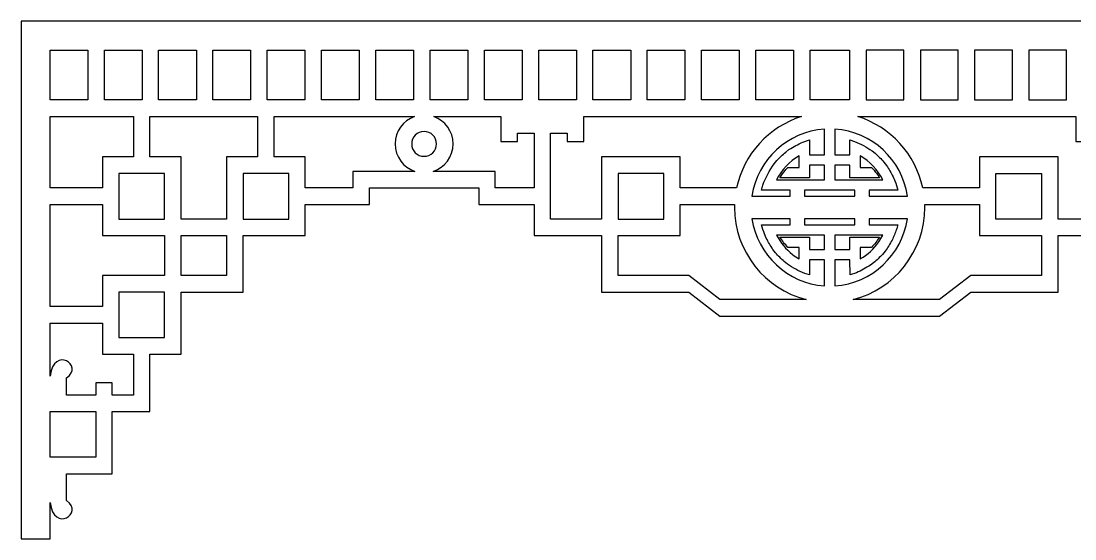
# Model space of a CAD drawing. Header units: centimetres. Extents: x -27 to -13.7, y 4.8 to 9.
# Drawn here: x -27 to -18.35, y 4.75 to 9 of the extents above; entities that cross this region are included whole.
import ezdxf

# ---------------------------------------------------------------- set-up
doc = ezdxf.new("R2010")
doc.units = ezdxf.units.CM
doc.header["$MEASUREMENT"] = 0
doc.layers.add('layer 1', color=7, linetype='Continuous')

msp = doc.modelspace()

# ---------------------------------------------------------------- linework, layer by layer
at = {"layer": 'layer 1', "color": 250}
for points, knots in [([(-21.26579, 6.57994), (-21.26579, 6.57994), (-21.52191, 6.77796), (-21.52191, 6.77796), (-21.52191, 6.77796), (-21.52191, 6.77796), (-22.23747, 6.77796), (-22.23747, 6.77796), (-22.23747, 6.77796), (-22.23747, 6.93211), (-22.23747, 7.08626), (-22.23747, 7.24038), (-22.23747, 7.24038), (-22.23747, 7.24038), (-22.79072, 7.24038), (-22.79072, 7.24038), (-22.79072, 7.24038), (-22.79072, 7.32538), (-22.79072, 7.41038), (-22.79072, 7.49536), (-22.79072, 7.49536), (-22.79072, 7.49536), (-23.24472, 7.49536), (-23.24472, 7.49536), (-23.24472, 7.49536), (-23.24472, 7.49536), (-23.24472, 7.63135), (-23.24472, 7.63135), (-23.24472, 7.63135), (-23.24472, 7.63135), (-24.14115, 7.63135), (-24.14115, 7.63135), (-24.14115, 7.63135), (-24.14115, 7.63135), (-24.14115, 7.49536), (-24.14115, 7.49536), (-24.14115, 7.49536), (-24.31655, 7.49536), (-24.49196, 7.49536), (-24.66734, 7.49536), (-24.66734, 7.49536), (-24.66734, 7.49536), (-24.66734, 7.24038), (-24.66734, 7.24038), (-24.66734, 7.24038), (-24.66734, 7.24038), (-25.17729, 7.24038), (-25.17729, 7.24038), (-25.17729, 7.24038), (-25.17729, 7.08626), (-25.17729, 6.93211), (-25.17729, 6.77796), (-25.17729, 6.77796), (-25.17729, 6.77796), (-25.68658, 6.77796), (-25.68658, 6.77796), (-25.68658, 6.77796), (-25.68658, 6.77796), (-25.68658, 6.26801), (-25.68658, 6.26801), (-25.68658, 6.26801), (-25.68658, 6.26801), (-25.94156, 6.26801), (-25.94156, 6.26801), (-25.94156, 6.26801), (-25.94156, 6.11088), (-25.94156, 5.95378), (-25.94156, 5.79663), (-25.94156, 5.79663), (-25.94156, 5.79663), (-26.2512, 5.79663), (-26.2512, 5.79663), (-26.2512, 5.79663), (-26.2512, 5.62665), (-26.2512, 5.45667), (-26.2512, 5.28668), (-26.2512, 5.28668), (-26.2512, 5.28668), (-26.62517, 5.28668), (-26.62517, 5.28668), (-26.62517, 5.28668), (-26.62517, 5.28668), (-26.62517, 5.06661), (-26.62517, 5.06661), (-26.62517, 5.06661), (-26.47932, 4.96295), (-26.73104, 4.79924), (-26.76116, 5.05183), (-26.76116, 5.05183), (-26.76116, 5.05183), (-26.76116, 4.75212), (-26.76116, 4.75212), (-26.76116, 4.75212), (-26.76116, 4.75212), (-26.99914, 4.75212), (-26.99914, 4.75212), (-26.99914, 4.75212), (-26.99914, 4.75212), (-26.99914, 9.00077), (-26.99914, 9.00077), (-26.99914, 9.00077), (-22.57617, 9.00077), (-18.15326, 9.00077), (-13.73029, 9.00077), (-13.73029, 9.00077), (-13.73029, 9.00077), (-13.73029, 4.75212), (-13.73029, 4.75212), (-13.73029, 4.75212), (-13.73029, 4.75212), (-13.96827, 4.75212), (-13.96827, 4.75212), (-13.96827, 4.75212), (-13.96827, 4.75212), (-13.96827, 5.05183), (-13.96827, 5.05183), (-13.96827, 5.05183), (-13.99839, 4.79924), (-14.25011, 4.96295), (-14.10426, 5.06661), (-14.10426, 5.06661), (-14.10426, 5.06661), (-14.10426, 5.28668), (-14.10426, 5.28668), (-14.10426, 5.28668), (-14.10426, 5.28668), (-14.47823, 5.28668), (-14.47823, 5.28668), (-14.47823, 5.28668), (-14.47823, 5.45667), (-14.47823, 5.62665), (-14.47823, 5.79663), (-14.47823, 5.79663), (-14.47823, 5.79663), (-14.78787, 5.79663), (-14.78787, 5.79663), (-14.78787, 5.79663), (-14.78787, 5.95378), (-14.78787, 6.11088), (-14.78787, 6.26801), (-14.78787, 6.26801), (-14.78787, 6.26801), (-15.04285, 6.26801), (-15.04285, 6.26801), (-15.04285, 6.26801), (-15.04285, 6.26801), (-15.04285, 6.77796), (-15.04285, 6.77796), (-15.04285, 6.77796), (-15.04285, 6.77796), (-15.55214, 6.77796), (-15.55214, 6.77796), (-15.55214, 6.77796), (-15.55214, 6.93211), (-15.55214, 7.08626), (-15.55214, 7.24038), (-15.55214, 7.24038), (-15.55214, 7.24038), (-16.06209, 7.24038), (-16.06209, 7.24038), (-16.06209, 7.24038), (-16.06209, 7.24038), (-16.06209, 7.49536), (-16.06209, 7.49536), (-16.06209, 7.49536), (-16.23747, 7.49536), (-16.41288, 7.49536), (-16.58828, 7.49536), (-16.58828, 7.49536), (-16.58828, 7.49536), (-16.58828, 7.63135), (-16.58828, 7.63135), (-16.58828, 7.63135), (-16.58828, 7.63135), (-17.48471, 7.63135), (-17.48471, 7.63135), (-17.48471, 7.63135), (-17.48471, 7.63135), (-17.48471, 7.49536), (-17.48471, 7.49536), (-17.48471, 7.49536), (-17.48471, 7.49536), (-17.93871, 7.49536), (-17.93871, 7.49536), (-17.93871, 7.49536), (-17.93871, 7.41038), (-17.93871, 7.32538), (-17.93871, 7.24038), (-17.93871, 7.24038), (-17.93871, 7.24038), (-18.49196, 7.24038), (-18.49196, 7.24038), (-18.49196, 7.24038), (-18.49196, 7.08626), (-18.49196, 6.93211), (-18.49196, 6.77796), (-18.49196, 6.77796), (-18.49196, 6.77796), (-19.20752, 6.77796), (-19.20752, 6.77796), (-19.20752, 6.77796), (-19.20752, 6.77796), (-19.46364, 6.57994), (-19.46364, 6.57994), (-19.46364, 6.57994), (-20.06436, 6.57994), (-20.66508, 6.57994), (-21.26579, 6.57994)], [0, 0, 0, 0, 0.0188679, 0.0188679, 0.0188679, 0.0188679, 0.0377358, 0.0377358, 0.0377358, 0.0377358, 0.0566038, 0.0566038, 0.0566038, 0.0566038, 0.0754717, 0.0754717, 0.0754717, 0.0754717, 0.0943396, 0.0943396, 0.0943396, 0.0943396, 0.1132075, 0.1132075, 0.1132075, 0.1132075, 0.1320755, 0.1320755, 0.1320755, 0.1320755, 0.1509434, 0.1509434, 0.1509434, 0.1509434, 0.1698113, 0.1698113, 0.1698113, 0.1698113, 0.1886792, 0.1886792, 0.1886792, 0.1886792, 0.2075472, 0.2075472, 0.2075472, 0.2075472, 0.2264151, 0.2264151, 0.2264151, 0.2264151, 0.245283, 0.245283, 0.245283, 0.245283, 0.2641509, 0.2641509, 0.2641509, 0.2641509, 0.2830189, 0.2830189, 0.2830189, 0.2830189, 0.3018868, 0.3018868, 0.3018868, 0.3018868, 0.3207547, 0.3207547, 0.3207547, 0.3207547, 0.3396226, 0.3396226, 0.3396226, 0.3396226, 0.3584906, 0.3584906, 0.3584906, 0.3584906, 0.3773585, 0.3773585, 0.3773585, 0.3773585, 0.3962264, 0.3962264, 0.3962264, 0.3962264, 0.4150943, 0.4150943, 0.4150943, 0.4150943, 0.4339623, 0.4339623, 0.4339623, 0.4339623, 0.4528302, 0.4528302, 0.4528302, 0.4528302, 0.4716981, 0.4716981, 0.4716981, 0.4716981, 0.490566, 0.490566, 0.490566, 0.490566, 0.509434, 0.509434, 0.509434, 0.509434, 0.5283019, 0.5283019, 0.5283019, 0.5283019, 0.5471698, 0.5471698, 0.5471698, 0.5471698, 0.5660377, 0.5660377, 0.5660377, 0.5660377, 0.5849057, 0.5849057, 0.5849057, 0.5849057, 0.6037736, 0.6037736, 0.6037736, 0.6037736, 0.6226415, 0.6226415, 0.6226415, 0.6226415, 0.6415094, 0.6415094, 0.6415094, 0.6415094, 0.6603774, 0.6603774, 0.6603774, 0.6603774, 0.6792453, 0.6792453, 0.6792453, 0.6792453, 0.6981132, 0.6981132, 0.6981132, 0.6981132, 0.7169811, 0.7169811, 0.7169811, 0.7169811, 0.7358491, 0.7358491, 0.7358491, 0.7358491, 0.754717, 0.754717, 0.754717, 0.754717, 0.7735849, 0.7735849, 0.7735849, 0.7735849, 0.7924528, 0.7924528, 0.7924528, 0.7924528, 0.8113208, 0.8113208, 0.8113208, 0.8113208, 0.8301887, 0.8301887, 0.8301887, 0.8301887, 0.8490566, 0.8490566, 0.8490566, 0.8490566, 0.8679245, 0.8679245, 0.8679245, 0.8679245, 0.8867925, 0.8867925, 0.8867925, 0.8867925, 0.9056604, 0.9056604, 0.9056604, 0.9056604, 0.9245283, 0.9245283, 0.9245283, 0.9245283, 0.9433962, 0.9433962, 0.9433962, 0.9433962, 0.9622642, 0.9622642, 0.9622642, 0.9622642, 1, 1, 1, 1]), ([(-26.45179, 8.76279), (-26.45179, 8.76279), (-26.76116, 8.76279), (-26.76116, 8.76279), (-26.76116, 8.76279), (-26.76116, 8.76279), (-26.76116, 8.35334), (-26.76116, 8.35334), (-26.76116, 8.35334), (-26.76116, 8.35334), (-26.45179, 8.35334), (-26.45179, 8.35334), (-26.45179, 8.35334), (-26.45179, 8.35334), (-26.45179, 8.76279), (-26.45179, 8.76279)], [0, 0, 0, 0, 0.2, 0.2, 0.2, 0.2, 0.4, 0.4, 0.4, 0.4, 0.6, 0.6, 0.6, 0.6, 1, 1, 1, 1]), ([(-26.00643, 8.76279), (-26.00643, 8.76279), (-26.3158, 8.76279), (-26.3158, 8.76279), (-26.3158, 8.76279), (-26.3158, 8.76279), (-26.3158, 8.35334), (-26.3158, 8.35334), (-26.3158, 8.35334), (-26.3158, 8.35334), (-26.00643, 8.35334), (-26.00643, 8.35334), (-26.00643, 8.35334), (-26.00643, 8.35334), (-26.00643, 8.76279), (-26.00643, 8.76279)], [0, 0, 0, 0, 0.2, 0.2, 0.2, 0.2, 0.4, 0.4, 0.4, 0.4, 0.6, 0.6, 0.6, 0.6, 1, 1, 1, 1]), ([(-25.56106, 8.76279), (-25.56106, 8.76279), (-25.87044, 8.76279), (-25.87044, 8.76279), (-25.87044, 8.76279), (-25.87044, 8.76279), (-25.87044, 8.35334), (-25.87044, 8.35334), (-25.87044, 8.35334), (-25.87044, 8.35334), (-25.56106, 8.35334), (-25.56106, 8.35334), (-25.56106, 8.35334), (-25.56106, 8.35334), (-25.56106, 8.76279), (-25.56106, 8.76279)], [0, 0, 0, 0, 0.2, 0.2, 0.2, 0.2, 0.4, 0.4, 0.4, 0.4, 0.6, 0.6, 0.6, 0.6, 1, 1, 1, 1]), ([(-25.1157, 8.76279), (-25.1157, 8.76279), (-25.42508, 8.76279), (-25.42508, 8.76279), (-25.42508, 8.76279), (-25.42508, 8.76279), (-25.42508, 8.35334), (-25.42508, 8.35334), (-25.42508, 8.35334), (-25.42508, 8.35334), (-25.1157, 8.35334), (-25.1157, 8.35334), (-25.1157, 8.35334), (-25.1157, 8.35334), (-25.1157, 8.76279), (-25.1157, 8.76279)], [0, 0, 0, 0, 0.2, 0.2, 0.2, 0.2, 0.4, 0.4, 0.4, 0.4, 0.6, 0.6, 0.6, 0.6, 1, 1, 1, 1]), ([(-24.67034, 8.76279), (-24.67034, 8.76279), (-24.97971, 8.76279), (-24.97971, 8.76279), (-24.97971, 8.76279), (-24.97971, 8.76279), (-24.97971, 8.35334), (-24.97971, 8.35334), (-24.97971, 8.35334), (-24.97971, 8.35334), (-24.67034, 8.35334), (-24.67034, 8.35334), (-24.67034, 8.35334), (-24.67034, 8.35334), (-24.67034, 8.76279), (-24.67034, 8.76279)], [0, 0, 0, 0, 0.2, 0.2, 0.2, 0.2, 0.4, 0.4, 0.4, 0.4, 0.6, 0.6, 0.6, 0.6, 1, 1, 1, 1]), ([(-24.22498, 8.76279), (-24.22498, 8.76279), (-24.53435, 8.76279), (-24.53435, 8.76279), (-24.53435, 8.76279), (-24.53435, 8.76279), (-24.53435, 8.35334), (-24.53435, 8.35334), (-24.53435, 8.35334), (-24.53435, 8.35334), (-24.22498, 8.35334), (-24.22498, 8.35334), (-24.22498, 8.35334), (-24.22498, 8.35334), (-24.22498, 8.76279), (-24.22498, 8.76279)], [0, 0, 0, 0, 0.2, 0.2, 0.2, 0.2, 0.4, 0.4, 0.4, 0.4, 0.6, 0.6, 0.6, 0.6, 1, 1, 1, 1]), ([(-23.77962, 8.76279), (-23.77962, 8.76279), (-24.08899, 8.76279), (-24.08899, 8.76279), (-24.08899, 8.76279), (-24.08899, 8.76279), (-24.08899, 8.35334), (-24.08899, 8.35334), (-24.08899, 8.35334), (-24.08899, 8.35334), (-23.77962, 8.35334), (-23.77962, 8.35334), (-23.77962, 8.35334), (-23.77962, 8.35334), (-23.77962, 8.76279), (-23.77962, 8.76279)], [0, 0, 0, 0, 0.2, 0.2, 0.2, 0.2, 0.4, 0.4, 0.4, 0.4, 0.6, 0.6, 0.6, 0.6, 1, 1, 1, 1]), ([(-23.33426, 8.76279), (-23.33426, 8.76279), (-23.64363, 8.76279), (-23.64363, 8.76279), (-23.64363, 8.76279), (-23.64363, 8.76279), (-23.64363, 8.35334), (-23.64363, 8.35334), (-23.64363, 8.35334), (-23.64363, 8.35334), (-23.33426, 8.35334), (-23.33426, 8.35334), (-23.33426, 8.35334), (-23.33426, 8.35334), (-23.33426, 8.76279), (-23.33426, 8.76279)], [0, 0, 0, 0, 0.2, 0.2, 0.2, 0.2, 0.4, 0.4, 0.4, 0.4, 0.6, 0.6, 0.6, 0.6, 1, 1, 1, 1]), ([(-22.88889, 8.76279), (-22.88889, 8.76279), (-23.19827, 8.76279), (-23.19827, 8.76279), (-23.19827, 8.76279), (-23.19827, 8.76279), (-23.19827, 8.35334), (-23.19827, 8.35334), (-23.19827, 8.35334), (-23.19827, 8.35334), (-22.88889, 8.35334), (-22.88889, 8.35334), (-22.88889, 8.35334), (-22.88889, 8.35334), (-22.88889, 8.76279), (-22.88889, 8.76279)], [0, 0, 0, 0, 0.2, 0.2, 0.2, 0.2, 0.4, 0.4, 0.4, 0.4, 0.6, 0.6, 0.6, 0.6, 1, 1, 1, 1]), ([(-22.44353, 8.76279), (-22.44353, 8.76279), (-22.75291, 8.76279), (-22.75291, 8.76279), (-22.75291, 8.76279), (-22.75291, 8.76279), (-22.75291, 8.35334), (-22.75291, 8.35334), (-22.75291, 8.35334), (-22.75291, 8.35334), (-22.44353, 8.35334), (-22.44353, 8.35334), (-22.44353, 8.35334), (-22.44353, 8.35334), (-22.44353, 8.76279), (-22.44353, 8.76279)], [0, 0, 0, 0, 0.2, 0.2, 0.2, 0.2, 0.4, 0.4, 0.4, 0.4, 0.6, 0.6, 0.6, 0.6, 1, 1, 1, 1]), ([(-21.99817, 8.76279), (-21.99817, 8.76279), (-22.30755, 8.76279), (-22.30755, 8.76279), (-22.30755, 8.76279), (-22.30755, 8.76279), (-22.30755, 8.35334), (-22.30755, 8.35334), (-22.30755, 8.35334), (-22.30755, 8.35334), (-21.99817, 8.35334), (-21.99817, 8.35334), (-21.99817, 8.35334), (-21.99817, 8.35334), (-21.99817, 8.76279), (-21.99817, 8.76279)], [0, 0, 0, 0, 0.2, 0.2, 0.2, 0.2, 0.4, 0.4, 0.4, 0.4, 0.6, 0.6, 0.6, 0.6, 1, 1, 1, 1]), ([(-21.55281, 8.76279), (-21.55281, 8.76279), (-21.86218, 8.76279), (-21.86218, 8.76279), (-21.86218, 8.76279), (-21.86218, 8.76279), (-21.86218, 8.35334), (-21.86218, 8.35334), (-21.86218, 8.35334), (-21.86218, 8.35334), (-21.55281, 8.35334), (-21.55281, 8.35334), (-21.55281, 8.35334), (-21.55281, 8.35334), (-21.55281, 8.76279), (-21.55281, 8.76279)], [0, 0, 0, 0, 0.2, 0.2, 0.2, 0.2, 0.4, 0.4, 0.4, 0.4, 0.6, 0.6, 0.6, 0.6, 1, 1, 1, 1]), ([(-21.10745, 8.76279), (-21.10745, 8.76279), (-21.41682, 8.76279), (-21.41682, 8.76279), (-21.41682, 8.76279), (-21.41682, 8.76279), (-21.41682, 8.35334), (-21.41682, 8.35334), (-21.41682, 8.35334), (-21.41682, 8.35334), (-21.10745, 8.35334), (-21.10745, 8.35334), (-21.10745, 8.35334), (-21.10745, 8.35334), (-21.10745, 8.76279), (-21.10745, 8.76279)], [0, 0, 0, 0, 0.2, 0.2, 0.2, 0.2, 0.4, 0.4, 0.4, 0.4, 0.6, 0.6, 0.6, 0.6, 1, 1, 1, 1]), ([(-20.66209, 8.76279), (-20.66209, 8.76279), (-20.97146, 8.76279), (-20.97146, 8.76279), (-20.97146, 8.76279), (-20.97146, 8.76279), (-20.97146, 8.35334), (-20.97146, 8.35334), (-20.97146, 8.35334), (-20.97146, 8.35334), (-20.66209, 8.35334), (-20.66209, 8.35334), (-20.66209, 8.35334), (-20.66209, 8.35334), (-20.66209, 8.76279), (-20.66209, 8.76279)], [0, 0, 0, 0, 0.2, 0.2, 0.2, 0.2, 0.4, 0.4, 0.4, 0.4, 0.6, 0.6, 0.6, 0.6, 1, 1, 1, 1]), ([(-20.5261, 8.76279), (-20.5261, 8.76279), (-20.5261, 8.35334), (-20.5261, 8.35334), (-20.5261, 8.35334), (-20.41853, 8.35334), (-20.31092, 8.35334), (-20.20333, 8.35334), (-20.20333, 8.35334), (-20.20333, 8.35334), (-20.20333, 8.76279), (-20.20333, 8.76279), (-20.20333, 8.76279), (-20.31092, 8.76279), (-20.41853, 8.76279), (-20.5261, 8.76279)], [0, 0, 0, 0, 0.2, 0.2, 0.2, 0.2, 0.4, 0.4, 0.4, 0.4, 0.6, 0.6, 0.6, 0.6, 1, 1, 1, 1]), ([(-20.06734, 8.76279), (-20.06734, 8.76279), (-19.75797, 8.76279), (-19.75797, 8.76279), (-19.75797, 8.76279), (-19.75797, 8.76279), (-19.75797, 8.35334), (-19.75797, 8.35334), (-19.75797, 8.35334), (-19.75797, 8.35334), (-20.06734, 8.35334), (-20.06734, 8.35334), (-20.06734, 8.35334), (-20.06734, 8.35334), (-20.06734, 8.76279), (-20.06734, 8.76279)], [0, 0, 0, 0, 0.2, 0.2, 0.2, 0.2, 0.4, 0.4, 0.4, 0.4, 0.6, 0.6, 0.6, 0.6, 1, 1, 1, 1]), ([(-19.62198, 8.76279), (-19.62198, 8.76279), (-19.31261, 8.76279), (-19.31261, 8.76279), (-19.31261, 8.76279), (-19.31261, 8.76279), (-19.31261, 8.35334), (-19.31261, 8.35334), (-19.31261, 8.35334), (-19.31261, 8.35334), (-19.62198, 8.35334), (-19.62198, 8.35334), (-19.62198, 8.35334), (-19.62198, 8.35334), (-19.62198, 8.76279), (-19.62198, 8.76279)], [0, 0, 0, 0, 0.2, 0.2, 0.2, 0.2, 0.4, 0.4, 0.4, 0.4, 0.6, 0.6, 0.6, 0.6, 1, 1, 1, 1]), ([(-19.17662, 8.76279), (-19.17662, 8.76279), (-18.86725, 8.76279), (-18.86725, 8.76279), (-18.86725, 8.76279), (-18.86725, 8.76279), (-18.86725, 8.35334), (-18.86725, 8.35334), (-18.86725, 8.35334), (-18.86725, 8.35334), (-19.17662, 8.35334), (-19.17662, 8.35334), (-19.17662, 8.35334), (-19.17662, 8.35334), (-19.17662, 8.76279), (-19.17662, 8.76279)], [0, 0, 0, 0, 0.2, 0.2, 0.2, 0.2, 0.4, 0.4, 0.4, 0.4, 0.6, 0.6, 0.6, 0.6, 1, 1, 1, 1]), ([(-18.73126, 8.76279), (-18.73126, 8.76279), (-18.42189, 8.76279), (-18.42189, 8.76279), (-18.42189, 8.76279), (-18.42189, 8.76279), (-18.42189, 8.35334), (-18.42189, 8.35334), (-18.42189, 8.35334), (-18.42189, 8.35334), (-18.73126, 8.35334), (-18.73126, 8.35334), (-18.73126, 8.35334), (-18.73126, 8.35334), (-18.73126, 8.76279), (-18.73126, 8.76279)], [0, 0, 0, 0, 0.2, 0.2, 0.2, 0.2, 0.4, 0.4, 0.4, 0.4, 0.6, 0.6, 0.6, 0.6, 1, 1, 1, 1]), ([(-26.33252, 7.63135), (-26.33252, 7.63135), (-26.33252, 7.88633), (-26.33252, 7.88633), (-26.33252, 7.88633), (-26.33252, 7.88633), (-26.07754, 7.88633), (-26.07754, 7.88633), (-26.07754, 7.88633), (-26.07754, 7.88633), (-26.07754, 8.21736), (-26.07754, 8.21736), (-26.07754, 8.21736), (-26.07754, 8.21736), (-26.76116, 8.21736), (-26.76116, 8.21736), (-26.76116, 8.21736), (-26.76116, 8.21736), (-26.76116, 7.63135), (-26.76116, 7.63135), (-26.76116, 7.63135), (-26.76116, 7.63135), (-26.33252, 7.63135), (-26.33252, 7.63135)], [0, 0, 0, 0, 0.1428571, 0.1428571, 0.1428571, 0.1428571, 0.2857143, 0.2857143, 0.2857143, 0.2857143, 0.4285714, 0.4285714, 0.4285714, 0.4285714, 0.5714286, 0.5714286, 0.5714286, 0.5714286, 0.7142857, 0.7142857, 0.7142857, 0.7142857, 1, 1, 1, 1]), ([(-25.31328, 7.37637), (-25.31328, 7.37637), (-25.31328, 7.88633), (-25.31328, 7.88633), (-25.31328, 7.88633), (-25.31328, 7.88633), (-25.05831, 7.88633), (-25.05831, 7.88633), (-25.05831, 7.88633), (-25.05831, 7.88633), (-25.05831, 8.21736), (-25.05831, 8.21736), (-25.05831, 8.21736), (-25.05831, 8.21736), (-25.94156, 8.21736), (-25.94156, 8.21736), (-25.94156, 8.21736), (-25.94156, 8.21736), (-25.94156, 7.88633), (-25.94156, 7.88633), (-25.94156, 7.88633), (-25.94156, 7.88633), (-25.68658, 7.88633), (-25.68658, 7.88633), (-25.68658, 7.88633), (-25.68658, 7.88633), (-25.68658, 7.37637), (-25.68658, 7.37637), (-25.68658, 7.37637), (-25.68658, 7.37637), (-25.31328, 7.37637), (-25.31328, 7.37637)], [0, 0, 0, 0, 0.1111111, 0.1111111, 0.1111111, 0.1111111, 0.2222222, 0.2222222, 0.2222222, 0.2222222, 0.3333333, 0.3333333, 0.3333333, 0.3333333, 0.4444444, 0.4444444, 0.4444444, 0.4444444, 0.5555556, 0.5555556, 0.5555556, 0.5555556, 0.6666667, 0.6666667, 0.6666667, 0.6666667, 0.7777778, 0.7777778, 0.7777778, 0.7777778, 1, 1, 1, 1]), ([(-23.76803, 7.76734), (-23.86251, 7.79891), (-23.93091, 7.88827), (-23.93091, 7.99313), (-23.93091, 7.99313), (-23.93091, 8.09629), (-23.8647, 8.18447), (-23.77259, 8.21736), (-23.77259, 8.21736), (-23.77259, 8.21736), (-24.92232, 8.21736), (-24.92232, 8.21736), (-24.92232, 8.21736), (-24.92232, 8.21736), (-24.92232, 7.88633), (-24.92232, 7.88633), (-24.92232, 7.88633), (-24.92232, 7.88633), (-24.66734, 7.88633), (-24.66734, 7.88633), (-24.66734, 7.88633), (-24.66734, 7.88633), (-24.66734, 7.63135), (-24.66734, 7.63135), (-24.66734, 7.63135), (-24.66734, 7.63135), (-24.27714, 7.63135), (-24.27714, 7.63135), (-24.27714, 7.63135), (-24.27714, 7.63135), (-24.27714, 7.76734), (-24.27714, 7.76734), (-24.27714, 7.76734), (-24.27714, 7.76734), (-23.76803, 7.76734), (-23.76803, 7.76734)], [0, 0, 0, 0, 0.1, 0.1, 0.1, 0.1, 0.2, 0.2, 0.2, 0.2, 0.3, 0.3, 0.3, 0.3, 0.4, 0.4, 0.4, 0.4, 0.5, 0.5, 0.5, 0.5, 0.6, 0.6, 0.6, 0.6, 0.7, 0.7, 0.7, 0.7, 0.8, 0.8, 0.8, 0.8, 1, 1, 1, 1]), ([(-22.92671, 8.08137), (-22.92671, 8.08137), (-22.92671, 8.01337), (-22.92671, 8.01337), (-22.92671, 8.01337), (-22.92671, 8.01337), (-23.0627, 8.01337), (-23.0627, 8.01337), (-23.0627, 8.01337), (-23.0627, 8.01337), (-23.0627, 8.21736), (-23.0627, 8.21736), (-23.0627, 8.21736), (-23.0627, 8.21736), (-23.6133, 8.21736), (-23.6133, 8.21736), (-23.6133, 8.21736), (-23.52119, 8.18447), (-23.45496, 8.09629), (-23.45496, 7.99313), (-23.45496, 7.99313), (-23.45496, 7.88827), (-23.52339, 7.79891), (-23.61786, 7.76734), (-23.61786, 7.76734), (-23.61786, 7.76734), (-23.10873, 7.76734), (-23.10873, 7.76734), (-23.10873, 7.76734), (-23.10873, 7.76734), (-23.10873, 7.63135), (-23.10873, 7.63135), (-23.10873, 7.63135), (-23.10873, 7.63135), (-22.79072, 7.63135), (-22.79072, 7.63135), (-22.79072, 7.63135), (-22.79072, 7.63135), (-22.79072, 8.08137), (-22.79072, 8.08137), (-22.79072, 8.08137), (-22.79072, 8.08137), (-22.92671, 8.08137), (-22.92671, 8.08137)], [0, 0, 0, 0, 0.0833333, 0.0833333, 0.0833333, 0.0833333, 0.1666667, 0.1666667, 0.1666667, 0.1666667, 0.25, 0.25, 0.25, 0.25, 0.3333333, 0.3333333, 0.3333333, 0.3333333, 0.4166667, 0.4166667, 0.4166667, 0.4166667, 0.5, 0.5, 0.5, 0.5, 0.5833333, 0.5833333, 0.5833333, 0.5833333, 0.6666667, 0.6666667, 0.6666667, 0.6666667, 0.75, 0.75, 0.75, 0.75, 0.8333333, 0.8333333, 0.8333333, 0.8333333, 1, 1, 1, 1]), ([(-21.12949, 7.63135), (-21.07135, 7.90952), (-20.86432, 8.13409), (-20.59609, 8.21736), (-20.59609, 8.21736), (-21.19165, 8.21736), (-21.7872, 8.21736), (-22.38276, 8.21736), (-22.38276, 8.21736), (-22.38276, 8.14937), (-22.38276, 8.08138), (-22.38276, 8.01337), (-22.38276, 8.01337), (-22.38276, 8.01337), (-22.51875, 8.01337), (-22.51875, 8.01337), (-22.51875, 8.01337), (-22.51875, 8.01337), (-22.51875, 8.08137), (-22.51875, 8.08137), (-22.51875, 8.08137), (-22.51875, 8.08137), (-22.65474, 8.08137), (-22.65474, 8.08137), (-22.65474, 8.08137), (-22.65474, 8.08137), (-22.65474, 7.37637), (-22.65474, 7.37637), (-22.65474, 7.37637), (-22.65474, 7.37637), (-22.23747, 7.37637), (-22.23747, 7.37637), (-22.23747, 7.37637), (-22.23747, 7.37637), (-22.23747, 7.38702), (-22.23747, 7.38702), (-22.23747, 7.38702), (-22.23747, 7.38702), (-22.23747, 7.88633), (-22.23747, 7.88633), (-22.23747, 7.88633), (-22.23747, 7.88633), (-21.59153, 7.88633), (-21.59153, 7.88633), (-21.59153, 7.88633), (-21.59153, 7.88633), (-21.59153, 7.63135), (-21.59153, 7.63135), (-21.59153, 7.63135), (-21.59153, 7.63135), (-21.12949, 7.63135), (-21.12949, 7.63135)], [0, 0, 0, 0, 0.0714286, 0.0714286, 0.0714286, 0.0714286, 0.1428571, 0.1428571, 0.1428571, 0.1428571, 0.2142857, 0.2142857, 0.2142857, 0.2142857, 0.2857143, 0.2857143, 0.2857143, 0.2857143, 0.3571429, 0.3571429, 0.3571429, 0.3571429, 0.4285714, 0.4285714, 0.4285714, 0.4285714, 0.5, 0.5, 0.5, 0.5, 0.5714286, 0.5714286, 0.5714286, 0.5714286, 0.6428571, 0.6428571, 0.6428571, 0.6428571, 0.7142857, 0.7142857, 0.7142857, 0.7142857, 0.7857143, 0.7857143, 0.7857143, 0.7857143, 0.8571429, 0.8571429, 0.8571429, 0.8571429, 1, 1, 1, 1]), ([(-20.13532, 8.21736), (-19.8671, 8.13409), (-19.66005, 7.90952), (-19.60192, 7.63135), (-19.60192, 7.63135), (-19.60192, 7.63135), (-19.1379, 7.63135), (-19.1379, 7.63135), (-19.1379, 7.63135), (-19.1379, 7.63135), (-19.1379, 7.88633), (-19.1379, 7.88633), (-19.1379, 7.88633), (-19.1379, 7.88633), (-18.49196, 7.88633), (-18.49196, 7.88633), (-18.49196, 7.88633), (-18.49196, 7.88633), (-18.49196, 7.38702), (-18.49196, 7.38702), (-18.49196, 7.38702), (-18.49196, 7.38702), (-18.49196, 7.37637), (-18.49196, 7.37637), (-18.49196, 7.37637), (-18.49196, 7.37637), (-18.07469, 7.37637), (-18.07469, 7.37637), (-18.07469, 7.37637), (-18.07469, 7.37637), (-18.07469, 8.08137), (-18.07469, 8.08137), (-18.07469, 8.08137), (-18.07469, 8.08137), (-18.21068, 8.08137), (-18.21068, 8.08137), (-18.21068, 8.08137), (-18.21068, 8.08137), (-18.21068, 8.01337), (-18.21068, 8.01337), (-18.21068, 8.01337), (-18.21068, 8.01337), (-18.34667, 8.01337), (-18.34667, 8.01337), (-18.34667, 8.01337), (-18.34667, 8.08138), (-18.34667, 8.14937), (-18.34667, 8.21736), (-18.34667, 8.21736), (-18.94289, 8.21736), (-19.53911, 8.21736), (-20.13532, 8.21736)], [0, 0, 0, 0, 0.0714286, 0.0714286, 0.0714286, 0.0714286, 0.1428571, 0.1428571, 0.1428571, 0.1428571, 0.2142857, 0.2142857, 0.2142857, 0.2142857, 0.2857143, 0.2857143, 0.2857143, 0.2857143, 0.3571429, 0.3571429, 0.3571429, 0.3571429, 0.4285714, 0.4285714, 0.4285714, 0.4285714, 0.5, 0.5, 0.5, 0.5, 0.5714286, 0.5714286, 0.5714286, 0.5714286, 0.6428571, 0.6428571, 0.6428571, 0.6428571, 0.7142857, 0.7142857, 0.7142857, 0.7142857, 0.7857143, 0.7857143, 0.7857143, 0.7857143, 0.8571429, 0.8571429, 0.8571429, 0.8571429, 1, 1, 1, 1]), ([(-23.69294, 7.89114), (-23.74911, 7.89114), (-23.79493, 7.93695), (-23.79493, 7.99313), (-23.79493, 7.99313), (-23.79493, 8.0493), (-23.74911, 8.09512), (-23.69294, 8.09512), (-23.69294, 8.09512), (-23.63676, 8.09512), (-23.59094, 8.0493), (-23.59094, 7.99313), (-23.59094, 7.99313), (-23.59094, 7.93695), (-23.63676, 7.89114), (-23.69294, 7.89114)], [0, 0, 0, 0, 0.2, 0.2, 0.2, 0.2, 0.4, 0.4, 0.4, 0.4, 0.6, 0.6, 0.6, 0.6, 1, 1, 1, 1]), ([(-20.40827, 8.11474), (-20.40826, 8.05994), (-20.40815, 7.9473), (-20.40815, 7.9024), (-20.40815, 7.9024), (-20.40815, 7.9024), (-20.53216, 7.9024), (-20.53216, 7.9024), (-20.53216, 7.9024), (-20.53216, 7.9024), (-20.53209, 8.02631), (-20.53209, 8.02631), (-20.53209, 8.02631), (-20.53209, 8.02631), (-20.58487, 8.00742), (-20.58487, 8.00742), (-20.58487, 8.00742), (-20.62607, 7.98972), (-20.662, 7.97048), (-20.69957, 7.94594), (-20.69957, 7.94594), (-20.69957, 7.94594), (-20.72608, 7.92627), (-20.72608, 7.92627), (-20.72608, 7.92627), (-20.7524, 7.90416), (-20.7756, 7.88208), (-20.79902, 7.85694), (-20.79902, 7.85694), (-20.79902, 7.85694), (-20.82083, 7.83041), (-20.82083, 7.83041), (-20.82083, 7.83041), (-20.86046, 7.77551), (-20.89259, 7.71877), (-20.91331, 7.65413), (-20.91331, 7.65413), (-20.91755, 7.64087), (-20.92171, 7.62721), (-20.92591, 7.61376), (-20.92591, 7.61376), (-20.92591, 7.61376), (-20.68955, 7.61376), (-20.68955, 7.61376), (-20.68955, 7.61376), (-20.68955, 7.61376), (-20.68955, 7.5655), (-20.68955, 7.5655), (-20.68955, 7.5655), (-20.68955, 7.5655), (-21.0031, 7.56549), (-21.0031, 7.56549), (-21.0031, 7.56549), (-20.95957, 7.86249), (-20.71212, 8.09475), (-20.40827, 8.11474)], [0, 0, 0, 0, 0.0666667, 0.0666667, 0.0666667, 0.0666667, 0.1333333, 0.1333333, 0.1333333, 0.1333333, 0.2, 0.2, 0.2, 0.2, 0.2666667, 0.2666667, 0.2666667, 0.2666667, 0.3333333, 0.3333333, 0.3333333, 0.3333333, 0.4, 0.4, 0.4, 0.4, 0.4666667, 0.4666667, 0.4666667, 0.4666667, 0.5333333, 0.5333333, 0.5333333, 0.5333333, 0.6, 0.6, 0.6, 0.6, 0.6666667, 0.6666667, 0.6666667, 0.6666667, 0.7333333, 0.7333333, 0.7333333, 0.7333333, 0.8, 0.8, 0.8, 0.8, 0.8666667, 0.8666667, 0.8666667, 0.8666667, 1, 1, 1, 1]), ([(-19.7283, 7.56549), (-19.7283, 7.56549), (-20.04186, 7.5655), (-20.04186, 7.5655), (-20.04186, 7.5655), (-20.04186, 7.5655), (-20.04186, 7.61376), (-20.04186, 7.61376), (-20.04186, 7.61376), (-20.04186, 7.61376), (-19.80544, 7.61376), (-19.80544, 7.61376), (-19.80544, 7.61376), (-19.8135, 7.63947), (-19.8219, 7.66462), (-19.83108, 7.68997), (-19.83108, 7.68997), (-19.83108, 7.68997), (-19.84588, 7.72413), (-19.84588, 7.72413), (-19.84588, 7.72413), (-19.86246, 7.75677), (-19.87968, 7.78616), (-19.90018, 7.81649), (-19.90018, 7.81649), (-19.90018, 7.81649), (-19.9213, 7.84389), (-19.9213, 7.84389), (-19.9213, 7.84389), (-19.94405, 7.86988), (-19.96666, 7.89278), (-19.99243, 7.91579), (-19.99243, 7.91579), (-19.99243, 7.91579), (-20.01843, 7.93632), (-20.01843, 7.93632), (-20.01843, 7.93632), (-20.06493, 7.96871), (-20.10894, 7.99229), (-20.1616, 8.01317), (-20.1616, 8.01317), (-20.1616, 8.01317), (-20.19923, 8.02631), (-20.19923, 8.02631), (-20.19923, 8.02631), (-20.19923, 8.02631), (-20.19921, 7.9024), (-20.19921, 7.9024), (-20.19921, 7.9024), (-20.19921, 7.9024), (-20.32324, 7.9024), (-20.32324, 7.9024), (-20.32324, 7.9024), (-20.32324, 7.97316), (-20.32338, 8.04384), (-20.32338, 8.11476), (-20.32338, 8.11476), (-20.01941, 8.09487), (-19.77184, 7.86259), (-19.7283, 7.56549)], [0, 0, 0, 0, 0.0625, 0.0625, 0.0625, 0.0625, 0.125, 0.125, 0.125, 0.125, 0.1875, 0.1875, 0.1875, 0.1875, 0.25, 0.25, 0.25, 0.25, 0.3125, 0.3125, 0.3125, 0.3125, 0.375, 0.375, 0.375, 0.375, 0.4375, 0.4375, 0.4375, 0.4375, 0.5, 0.5, 0.5, 0.5, 0.5625, 0.5625, 0.5625, 0.5625, 0.625, 0.625, 0.625, 0.625, 0.6875, 0.6875, 0.6875, 0.6875, 0.75, 0.75, 0.75, 0.75, 0.8125, 0.8125, 0.8125, 0.8125, 0.875, 0.875, 0.875, 0.875, 1, 1, 1, 1]), ([(-20.73063, 7.77604), (-20.74664, 7.75669), (-20.76061, 7.73615), (-20.77498, 7.71561), (-20.77498, 7.71561), (-20.77498, 7.71561), (-20.53217, 7.71561), (-20.53217, 7.71561), (-20.53217, 7.71561), (-20.53217, 7.71561), (-20.53217, 7.81748), (-20.53217, 7.81748), (-20.53217, 7.81748), (-20.53217, 7.81748), (-20.40814, 7.81748), (-20.40814, 7.81748), (-20.40814, 7.81748), (-20.40814, 7.81748), (-20.40814, 7.69867), (-20.40814, 7.69867), (-20.40814, 7.69867), (-20.40814, 7.69867), (-20.80233, 7.69867), (-20.80233, 7.69867), (-20.80233, 7.69867), (-20.7606, 7.77904), (-20.69516, 7.84896), (-20.61711, 7.89502), (-20.61711, 7.89502), (-20.61711, 7.89502), (-20.61711, 7.80056), (-20.61711, 7.80056), (-20.61711, 7.80056), (-20.61711, 7.80056), (-20.70884, 7.80056), (-20.70884, 7.80056), (-20.70884, 7.80056), (-20.71626, 7.79249), (-20.72358, 7.78442), (-20.73063, 7.77604)], [0, 0, 0, 0, 0.0909091, 0.0909091, 0.0909091, 0.0909091, 0.1818182, 0.1818182, 0.1818182, 0.1818182, 0.2727273, 0.2727273, 0.2727273, 0.2727273, 0.3636364, 0.3636364, 0.3636364, 0.3636364, 0.4545455, 0.4545455, 0.4545455, 0.4545455, 0.5454545, 0.5454545, 0.5454545, 0.5454545, 0.6363636, 0.6363636, 0.6363636, 0.6363636, 0.7272727, 0.7272727, 0.7272727, 0.7272727, 0.8181818, 0.8181818, 0.8181818, 0.8181818, 1, 1, 1, 1]), ([(-19.98247, 7.75266), (-19.9949, 7.76949), (-20.00844, 7.78515), (-20.02253, 7.80056), (-20.02253, 7.80056), (-20.02253, 7.80056), (-20.11429, 7.80056), (-20.11429, 7.80056), (-20.11429, 7.80056), (-20.11429, 7.80056), (-20.11429, 7.89501), (-20.11429, 7.89501), (-20.11429, 7.89501), (-20.03624, 7.84887), (-19.97084, 7.77909), (-19.92907, 7.69867), (-19.92907, 7.69867), (-19.92907, 7.69867), (-20.32324, 7.69867), (-20.32324, 7.69867), (-20.32324, 7.69867), (-20.32324, 7.69867), (-20.32324, 7.81748), (-20.32324, 7.81748), (-20.32324, 7.81748), (-20.32324, 7.81748), (-20.19921, 7.81748), (-20.19921, 7.81748), (-20.19921, 7.81748), (-20.19921, 7.81748), (-20.19921, 7.71561), (-20.19921, 7.71561), (-20.19921, 7.71561), (-20.19921, 7.71561), (-19.95628, 7.71561), (-19.95628, 7.71561), (-19.95628, 7.71561), (-19.96497, 7.72796), (-19.97356, 7.74046), (-19.98247, 7.75266)], [0, 0, 0, 0, 0.0909091, 0.0909091, 0.0909091, 0.0909091, 0.1818182, 0.1818182, 0.1818182, 0.1818182, 0.2727273, 0.2727273, 0.2727273, 0.2727273, 0.3636364, 0.3636364, 0.3636364, 0.3636364, 0.4545455, 0.4545455, 0.4545455, 0.4545455, 0.5454545, 0.5454545, 0.5454545, 0.5454545, 0.6363636, 0.6363636, 0.6363636, 0.6363636, 0.7272727, 0.7272727, 0.7272727, 0.7272727, 0.8181818, 0.8181818, 0.8181818, 0.8181818, 1, 1, 1, 1]), ([(-26.19653, 7.75034), (-26.19653, 7.75034), (-25.82257, 7.75034), (-25.82257, 7.75034), (-25.82257, 7.75034), (-25.82257, 7.75034), (-25.82257, 7.37638), (-25.82257, 7.37638), (-25.82257, 7.37638), (-25.82257, 7.37638), (-26.19653, 7.37638), (-26.19653, 7.37638), (-26.19653, 7.37638), (-26.19653, 7.37638), (-26.19653, 7.75034), (-26.19653, 7.75034)], [0, 0, 0, 0, 0.2, 0.2, 0.2, 0.2, 0.4, 0.4, 0.4, 0.4, 0.6, 0.6, 0.6, 0.6, 1, 1, 1, 1]), ([(-25.17729, 7.75034), (-25.17729, 7.75034), (-24.80333, 7.75034), (-24.80333, 7.75034), (-24.80333, 7.75034), (-24.80333, 7.75034), (-24.80333, 7.37638), (-24.80333, 7.37638), (-24.80333, 7.37638), (-24.80333, 7.37638), (-25.17729, 7.37638), (-25.17729, 7.37638), (-25.17729, 7.37638), (-25.17729, 7.37638), (-25.17729, 7.75034), (-25.17729, 7.75034)], [0, 0, 0, 0, 0.2, 0.2, 0.2, 0.2, 0.4, 0.4, 0.4, 0.4, 0.6, 0.6, 0.6, 0.6, 1, 1, 1, 1]), ([(-22.10149, 7.75034), (-22.10149, 7.75034), (-21.72752, 7.75034), (-21.72752, 7.75034), (-21.72752, 7.75034), (-21.72752, 7.75034), (-21.72752, 7.37638), (-21.72752, 7.37638), (-21.72752, 7.37638), (-21.72752, 7.37638), (-22.10149, 7.37638), (-22.10149, 7.37638), (-22.10149, 7.37638), (-22.10149, 7.37638), (-22.10149, 7.38702), (-22.10149, 7.38702), (-22.10149, 7.38702), (-22.10149, 7.38702), (-22.10149, 7.75034), (-22.10149, 7.75034)], [0, 0, 0, 0, 0.1666667, 0.1666667, 0.1666667, 0.1666667, 0.3333333, 0.3333333, 0.3333333, 0.3333333, 0.5, 0.5, 0.5, 0.5, 0.6666667, 0.6666667, 0.6666667, 0.6666667, 1, 1, 1, 1]), ([(-18.62794, 7.75034), (-18.62794, 7.75034), (-19.00191, 7.75034), (-19.00191, 7.75034), (-19.00191, 7.75034), (-19.00191, 7.75034), (-19.00191, 7.37638), (-19.00191, 7.37638), (-19.00191, 7.37638), (-19.00191, 7.37638), (-18.62794, 7.37638), (-18.62794, 7.37638), (-18.62794, 7.37638), (-18.62794, 7.37638), (-18.62794, 7.38702), (-18.62794, 7.38702), (-18.62794, 7.38702), (-18.62794, 7.38702), (-18.62794, 7.75034), (-18.62794, 7.75034)], [0, 0, 0, 0, 0.1666667, 0.1666667, 0.1666667, 0.1666667, 0.3333333, 0.3333333, 0.3333333, 0.3333333, 0.5, 0.5, 0.5, 0.5, 0.6666667, 0.6666667, 0.6666667, 0.6666667, 1, 1, 1, 1]), ([(-20.15809, 7.5655), (-20.15809, 7.5655), (-20.5733, 7.5655), (-20.5733, 7.5655), (-20.5733, 7.5655), (-20.5733, 7.5655), (-20.5733, 7.61376), (-20.5733, 7.61376), (-20.5733, 7.61376), (-20.5733, 7.61376), (-20.15809, 7.61376), (-20.15809, 7.61376), (-20.15809, 7.61376), (-20.15809, 7.61376), (-20.15809, 7.5655), (-20.15809, 7.5655)], [0, 0, 0, 0, 0.2, 0.2, 0.2, 0.2, 0.4, 0.4, 0.4, 0.4, 0.6, 0.6, 0.6, 0.6, 1, 1, 1, 1]), ([(-25.82257, 7.24038), (-25.82257, 7.24038), (-26.33252, 7.24038), (-26.33252, 7.24038), (-26.33252, 7.24038), (-26.33252, 7.24038), (-26.33252, 7.49536), (-26.33252, 7.49536), (-26.33252, 7.49536), (-26.33252, 7.49536), (-26.76116, 7.49536), (-26.76116, 7.49536), (-26.76116, 7.49536), (-26.76116, 7.49536), (-26.76116, 6.65897), (-26.76116, 6.65897), (-26.76116, 6.65897), (-26.76116, 6.65897), (-26.33252, 6.65897), (-26.33252, 6.65897), (-26.33252, 6.65897), (-26.33252, 6.65897), (-26.33252, 6.91395), (-26.33252, 6.91395), (-26.33252, 6.91395), (-26.33252, 6.91395), (-25.82257, 6.91395), (-25.82257, 6.91395), (-25.82257, 6.91395), (-25.82257, 6.91395), (-25.82257, 7.24038), (-25.82257, 7.24038)], [0, 0, 0, 0, 0.1111111, 0.1111111, 0.1111111, 0.1111111, 0.2222222, 0.2222222, 0.2222222, 0.2222222, 0.3333333, 0.3333333, 0.3333333, 0.3333333, 0.4444444, 0.4444444, 0.4444444, 0.4444444, 0.5555556, 0.5555556, 0.5555556, 0.5555556, 0.6666667, 0.6666667, 0.6666667, 0.6666667, 0.7777778, 0.7777778, 0.7777778, 0.7777778, 1, 1, 1, 1]), ([(-20.55859, 6.71593), (-20.89556, 6.80216), (-21.14593, 7.10874), (-21.14593, 7.47195), (-21.14593, 7.47195), (-21.14593, 7.47979), (-21.14579, 7.48758), (-21.14555, 7.49536), (-21.14555, 7.49536), (-21.14555, 7.49536), (-21.59153, 7.49536), (-21.59153, 7.49536), (-21.59153, 7.49536), (-21.59153, 7.49536), (-21.59153, 7.24038), (-21.59153, 7.24038), (-21.59153, 7.24038), (-21.59153, 7.24038), (-22.10149, 7.24038), (-22.10149, 7.24038), (-22.10149, 7.24038), (-22.10149, 7.24038), (-22.10149, 6.91395), (-22.10149, 6.91395), (-22.10149, 6.91395), (-22.10149, 6.91395), (-21.52191, 6.91395), (-21.52191, 6.91395), (-21.52191, 6.91395), (-21.52191, 6.91395), (-21.26579, 6.71593), (-21.26579, 6.71593), (-21.26579, 6.71593), (-21.03005, 6.71593), (-20.79433, 6.71593), (-20.55859, 6.71593)], [0, 0, 0, 0, 0.1, 0.1, 0.1, 0.1, 0.2, 0.2, 0.2, 0.2, 0.3, 0.3, 0.3, 0.3, 0.4, 0.4, 0.4, 0.4, 0.5, 0.5, 0.5, 0.5, 0.6, 0.6, 0.6, 0.6, 0.7, 0.7, 0.7, 0.7, 0.8, 0.8, 0.8, 0.8, 1, 1, 1, 1]), ([(-19.58586, 7.49536), (-19.58562, 7.48758), (-19.58547, 7.47979), (-19.58547, 7.47195), (-19.58547, 7.47195), (-19.58547, 7.10874), (-19.83586, 6.80216), (-20.17283, 6.71593), (-20.17283, 6.71593), (-19.93643, 6.71593), (-19.70004, 6.71593), (-19.46364, 6.71593), (-19.46364, 6.71593), (-19.46364, 6.71593), (-19.20752, 6.91395), (-19.20752, 6.91395), (-19.20752, 6.91395), (-19.20752, 6.91395), (-18.62794, 6.91395), (-18.62794, 6.91395), (-18.62794, 6.91395), (-18.62794, 6.91395), (-18.62794, 7.24038), (-18.62794, 7.24038), (-18.62794, 7.24038), (-18.62794, 7.24038), (-19.1379, 7.24038), (-19.1379, 7.24038), (-19.1379, 7.24038), (-19.1379, 7.24038), (-19.1379, 7.49536), (-19.1379, 7.49536), (-19.1379, 7.49536), (-19.1379, 7.49536), (-19.58586, 7.49536), (-19.58586, 7.49536)], [0, 0, 0, 0, 0.1, 0.1, 0.1, 0.1, 0.2, 0.2, 0.2, 0.2, 0.3, 0.3, 0.3, 0.3, 0.4, 0.4, 0.4, 0.4, 0.5, 0.5, 0.5, 0.5, 0.6, 0.6, 0.6, 0.6, 0.7, 0.7, 0.7, 0.7, 0.8, 0.8, 0.8, 0.8, 1, 1, 1, 1]), ([(-21.0031, 7.3784), (-21.0031, 7.3784), (-20.68955, 7.3784), (-20.68955, 7.3784), (-20.68955, 7.3784), (-20.68955, 7.3784), (-20.68955, 7.33014), (-20.68955, 7.33014), (-20.68955, 7.33014), (-20.68955, 7.33014), (-20.92591, 7.33014), (-20.92591, 7.33014), (-20.92591, 7.33014), (-20.91787, 7.30439), (-20.90949, 7.27925), (-20.90031, 7.25393), (-20.90031, 7.25393), (-20.90031, 7.25393), (-20.88553, 7.21978), (-20.88553, 7.21978), (-20.88553, 7.21978), (-20.86893, 7.18713), (-20.85172, 7.15773), (-20.83123, 7.12743), (-20.83123, 7.12743), (-20.83123, 7.12743), (-20.81012, 7.10004), (-20.81012, 7.10004), (-20.81012, 7.10004), (-20.78736, 7.07404), (-20.76475, 7.05115), (-20.739, 7.02816), (-20.739, 7.02816), (-20.739, 7.02816), (-20.713, 7.00763), (-20.713, 7.00763), (-20.713, 7.00763), (-20.66649, 6.97524), (-20.62248, 6.95164), (-20.56983, 6.93077), (-20.56983, 6.93077), (-20.56983, 6.93077), (-20.5322, 6.91764), (-20.5322, 6.91764), (-20.5322, 6.91764), (-20.5322, 6.91764), (-20.53218, 7.0415), (-20.53218, 7.0415), (-20.53218, 7.0415), (-20.53218, 7.0415), (-20.40815, 7.0415), (-20.40815, 7.0415), (-20.40815, 7.0415), (-20.40815, 7.0415), (-20.40828, 6.82915), (-20.40828, 6.82915), (-20.40828, 6.82915), (-20.71213, 6.84914), (-20.95958, 7.08139), (-21.0031, 7.3784)], [0, 0, 0, 0, 0.0625, 0.0625, 0.0625, 0.0625, 0.125, 0.125, 0.125, 0.125, 0.1875, 0.1875, 0.1875, 0.1875, 0.25, 0.25, 0.25, 0.25, 0.3125, 0.3125, 0.3125, 0.3125, 0.375, 0.375, 0.375, 0.375, 0.4375, 0.4375, 0.4375, 0.4375, 0.5, 0.5, 0.5, 0.5, 0.5625, 0.5625, 0.5625, 0.5625, 0.625, 0.625, 0.625, 0.625, 0.6875, 0.6875, 0.6875, 0.6875, 0.75, 0.75, 0.75, 0.75, 0.8125, 0.8125, 0.8125, 0.8125, 0.875, 0.875, 0.875, 0.875, 1, 1, 1, 1]), ([(-20.15809, 7.3784), (-20.15809, 7.3784), (-20.15809, 7.33014), (-20.15809, 7.33014), (-20.15809, 7.33014), (-20.15809, 7.33014), (-20.5733, 7.33014), (-20.5733, 7.33014), (-20.5733, 7.33014), (-20.5733, 7.33014), (-20.5733, 7.3784), (-20.5733, 7.3784), (-20.5733, 7.3784), (-20.5733, 7.3784), (-20.15809, 7.3784), (-20.15809, 7.3784)], [0, 0, 0, 0, 0.2, 0.2, 0.2, 0.2, 0.4, 0.4, 0.4, 0.4, 0.6, 0.6, 0.6, 0.6, 1, 1, 1, 1]), ([(-20.32327, 6.82914), (-20.32327, 6.82914), (-20.32324, 7.0415), (-20.32324, 7.0415), (-20.32324, 7.0415), (-20.32324, 7.0415), (-20.1992, 7.0415), (-20.1992, 7.0415), (-20.1992, 7.0415), (-20.1992, 7.0415), (-20.19904, 6.91763), (-20.19904, 6.91763), (-20.19904, 6.91763), (-20.19904, 6.91763), (-20.14634, 6.9365), (-20.14634, 6.9365), (-20.14634, 6.9365), (-20.10516, 6.9542), (-20.06926, 6.97343), (-20.03171, 6.998), (-20.03171, 6.998), (-20.03171, 6.998), (-20.0052, 7.01768), (-20.0052, 7.01768), (-20.0052, 7.01768), (-19.97892, 7.03975), (-19.95573, 7.06184), (-19.93232, 7.087), (-19.93232, 7.087), (-19.93232, 7.087), (-19.91052, 7.11354), (-19.91052, 7.11354), (-19.91052, 7.11354), (-19.88929, 7.14293), (-19.87134, 7.1715), (-19.85391, 7.20334), (-19.85391, 7.20334), (-19.84061, 7.23162), (-19.82757, 7.26004), (-19.81808, 7.28977), (-19.81808, 7.28977), (-19.81384, 7.30303), (-19.80966, 7.31668), (-19.80545, 7.33014), (-19.80545, 7.33014), (-19.80545, 7.33014), (-20.04186, 7.33014), (-20.04186, 7.33014), (-20.04186, 7.33014), (-20.04186, 7.33014), (-20.04186, 7.3784), (-20.04186, 7.3784), (-20.04186, 7.3784), (-20.04186, 7.3784), (-19.7283, 7.37842), (-19.7283, 7.37842), (-19.7283, 7.37842), (-19.77182, 7.08135), (-20.01934, 6.84907), (-20.32327, 6.82914)], [0, 0, 0, 0, 0.0625, 0.0625, 0.0625, 0.0625, 0.125, 0.125, 0.125, 0.125, 0.1875, 0.1875, 0.1875, 0.1875, 0.25, 0.25, 0.25, 0.25, 0.3125, 0.3125, 0.3125, 0.3125, 0.375, 0.375, 0.375, 0.375, 0.4375, 0.4375, 0.4375, 0.4375, 0.5, 0.5, 0.5, 0.5, 0.5625, 0.5625, 0.5625, 0.5625, 0.625, 0.625, 0.625, 0.625, 0.6875, 0.6875, 0.6875, 0.6875, 0.75, 0.75, 0.75, 0.75, 0.8125, 0.8125, 0.8125, 0.8125, 0.875, 0.875, 0.875, 0.875, 1, 1, 1, 1]), ([(-25.31328, 6.91395), (-25.31328, 6.91395), (-25.31328, 7.24038), (-25.31328, 7.24038), (-25.31328, 7.24038), (-25.31328, 7.24038), (-25.68658, 7.24038), (-25.68658, 7.24038), (-25.68658, 7.24038), (-25.68658, 7.24038), (-25.68658, 6.91395), (-25.68658, 6.91395), (-25.68658, 6.91395), (-25.68658, 6.91395), (-25.31328, 6.91395), (-25.31328, 6.91395)], [0, 0, 0, 0, 0.2, 0.2, 0.2, 0.2, 0.4, 0.4, 0.4, 0.4, 0.6, 0.6, 0.6, 0.6, 1, 1, 1, 1]), ([(-20.66977, 7.08515), (-20.7247, 7.12942), (-20.76968, 7.18233), (-20.80234, 7.24523), (-20.80234, 7.24523), (-20.80234, 7.24523), (-20.40814, 7.24523), (-20.40814, 7.24523), (-20.40814, 7.24523), (-20.40814, 7.24523), (-20.40814, 7.12642), (-20.40814, 7.12642), (-20.40814, 7.12642), (-20.40814, 7.12642), (-20.53217, 7.12642), (-20.53217, 7.12642), (-20.53217, 7.12642), (-20.53217, 7.12642), (-20.53217, 7.22829), (-20.53217, 7.22829), (-20.53217, 7.22829), (-20.53217, 7.22829), (-20.77493, 7.22829), (-20.77493, 7.22829), (-20.77493, 7.22829), (-20.7539, 7.19814), (-20.73376, 7.17037), (-20.70882, 7.14334), (-20.70882, 7.14334), (-20.70882, 7.14334), (-20.61711, 7.14334), (-20.61711, 7.14334), (-20.61711, 7.14334), (-20.61711, 7.14334), (-20.61711, 7.04887), (-20.61711, 7.04887), (-20.61711, 7.04887), (-20.63554, 7.05974), (-20.65288, 7.07211), (-20.66977, 7.08515)], [0, 0, 0, 0, 0.0909091, 0.0909091, 0.0909091, 0.0909091, 0.1818182, 0.1818182, 0.1818182, 0.1818182, 0.2727273, 0.2727273, 0.2727273, 0.2727273, 0.3636364, 0.3636364, 0.3636364, 0.3636364, 0.4545455, 0.4545455, 0.4545455, 0.4545455, 0.5454545, 0.5454545, 0.5454545, 0.5454545, 0.6363636, 0.6363636, 0.6363636, 0.6363636, 0.7272727, 0.7272727, 0.7272727, 0.7272727, 0.8181818, 0.8181818, 0.8181818, 0.8181818, 1, 1, 1, 1]), ([(-19.96337, 7.1889), (-20.00411, 7.13239), (-20.05392, 7.08456), (-20.11429, 7.04888), (-20.11429, 7.04888), (-20.11429, 7.04888), (-20.11429, 7.14334), (-20.11429, 7.14334), (-20.11429, 7.14334), (-20.11429, 7.14334), (-20.02254, 7.14334), (-20.02254, 7.14334), (-20.02254, 7.14334), (-19.99774, 7.17038), (-19.97748, 7.19814), (-19.95634, 7.22829), (-19.95634, 7.22829), (-19.95634, 7.22829), (-20.19921, 7.22829), (-20.19921, 7.22829), (-20.19921, 7.22829), (-20.19921, 7.22829), (-20.19921, 7.12642), (-20.19921, 7.12642), (-20.19921, 7.12642), (-20.19921, 7.12642), (-20.32324, 7.12642), (-20.32324, 7.12642), (-20.32324, 7.12642), (-20.32324, 7.12642), (-20.32324, 7.24523), (-20.32324, 7.24523), (-20.32324, 7.24523), (-20.32324, 7.24523), (-19.92906, 7.24523), (-19.92906, 7.24523), (-19.92906, 7.24523), (-19.93925, 7.2256), (-19.95084, 7.20706), (-19.96337, 7.1889)], [0, 0, 0, 0, 0.0909091, 0.0909091, 0.0909091, 0.0909091, 0.1818182, 0.1818182, 0.1818182, 0.1818182, 0.2727273, 0.2727273, 0.2727273, 0.2727273, 0.3636364, 0.3636364, 0.3636364, 0.3636364, 0.4545455, 0.4545455, 0.4545455, 0.4545455, 0.5454545, 0.5454545, 0.5454545, 0.5454545, 0.6363636, 0.6363636, 0.6363636, 0.6363636, 0.7272727, 0.7272727, 0.7272727, 0.7272727, 0.8181818, 0.8181818, 0.8181818, 0.8181818, 1, 1, 1, 1]), ([(-26.19653, 6.77796), (-26.19653, 6.77796), (-25.82257, 6.77796), (-25.82257, 6.77796), (-25.82257, 6.77796), (-25.82257, 6.77796), (-25.82257, 6.404), (-25.82257, 6.404), (-25.82257, 6.404), (-25.82257, 6.404), (-26.19653, 6.404), (-26.19653, 6.404), (-26.19653, 6.404), (-26.19653, 6.404), (-26.19653, 6.77796), (-26.19653, 6.77796)], [0, 0, 0, 0, 0.2, 0.2, 0.2, 0.2, 0.4, 0.4, 0.4, 0.4, 0.6, 0.6, 0.6, 0.6, 1, 1, 1, 1]), ([(-26.38719, 6.03209), (-26.38719, 6.03209), (-26.2512, 6.03209), (-26.2512, 6.03209), (-26.2512, 6.03209), (-26.2512, 6.03209), (-26.2512, 5.93262), (-26.2512, 5.93262), (-26.2512, 5.93262), (-26.2512, 5.93262), (-26.07754, 5.93262), (-26.07754, 5.93262), (-26.07754, 5.93262), (-26.07754, 5.93262), (-26.07754, 6.26801), (-26.07754, 6.26801), (-26.07754, 6.26801), (-26.07754, 6.26801), (-26.33252, 6.26801), (-26.33252, 6.26801), (-26.33252, 6.26801), (-26.33252, 6.26801), (-26.33252, 6.52299), (-26.33252, 6.52299), (-26.33252, 6.52299), (-26.33252, 6.52299), (-26.76116, 6.52299), (-26.76116, 6.52299), (-26.76116, 6.52299), (-26.76116, 6.52299), (-26.76116, 6.08755), (-26.76116, 6.08755), (-26.76116, 6.08755), (-26.73104, 6.34014), (-26.47932, 6.17643), (-26.62517, 6.07277), (-26.62517, 6.07277), (-26.62517, 6.07277), (-26.62517, 5.93262), (-26.62517, 5.93262), (-26.62517, 5.93262), (-26.62517, 5.93262), (-26.38719, 5.93262), (-26.38719, 5.93262), (-26.38719, 5.93262), (-26.38719, 5.93262), (-26.38719, 6.03209), (-26.38719, 6.03209)], [0, 0, 0, 0, 0.0769231, 0.0769231, 0.0769231, 0.0769231, 0.1538462, 0.1538462, 0.1538462, 0.1538462, 0.2307692, 0.2307692, 0.2307692, 0.2307692, 0.3076923, 0.3076923, 0.3076923, 0.3076923, 0.3846154, 0.3846154, 0.3846154, 0.3846154, 0.4615385, 0.4615385, 0.4615385, 0.4615385, 0.5384615, 0.5384615, 0.5384615, 0.5384615, 0.6153846, 0.6153846, 0.6153846, 0.6153846, 0.6923077, 0.6923077, 0.6923077, 0.6923077, 0.7692308, 0.7692308, 0.7692308, 0.7692308, 0.8461538, 0.8461538, 0.8461538, 0.8461538, 1, 1, 1, 1]), ([(-26.38719, 5.42266), (-26.38719, 5.42266), (-26.38719, 5.79663), (-26.38719, 5.79663), (-26.38719, 5.79663), (-26.38719, 5.79663), (-26.76116, 5.79663), (-26.76116, 5.79663), (-26.76116, 5.79663), (-26.76116, 5.79663), (-26.76116, 5.42266), (-26.76116, 5.42266), (-26.76116, 5.42266), (-26.76116, 5.42266), (-26.38719, 5.42266), (-26.38719, 5.42266)], [0, 0, 0, 0, 0.2, 0.2, 0.2, 0.2, 0.4, 0.4, 0.4, 0.4, 0.6, 0.6, 0.6, 0.6, 1, 1, 1, 1])]:
    msp.add_open_spline(points, degree=3, knots=knots, dxfattribs=at)

doc.saveas('drawing.dxf')
